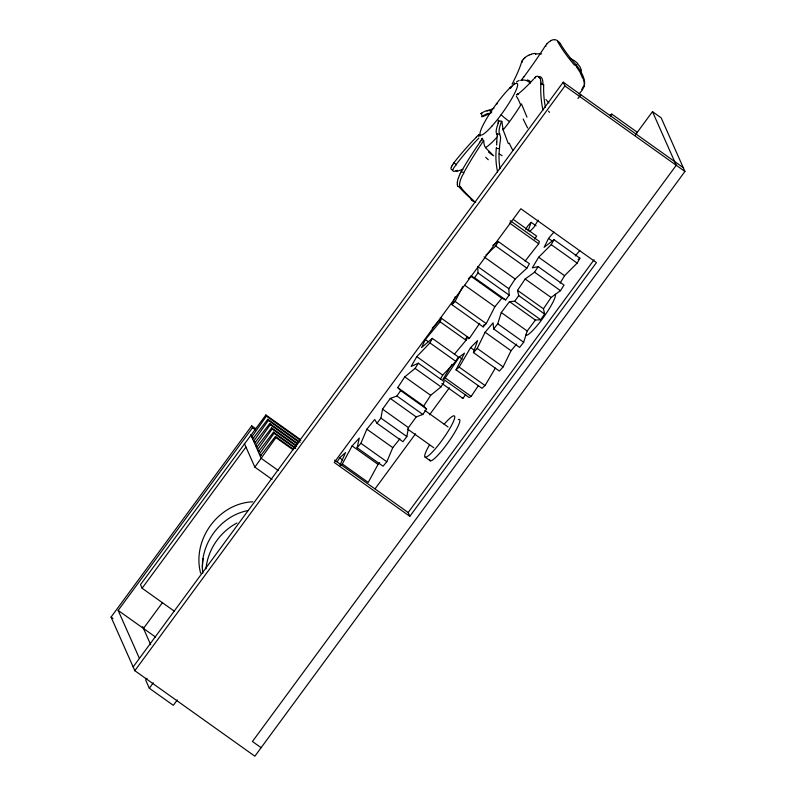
<?xml version="1.0" encoding="UTF-8"?>
<svg xmlns="http://www.w3.org/2000/svg" width="796" height="796" viewBox="0 0 796 796"><rect width="100%" height="100%" fill="white"/><g stroke="black" fill="none" stroke-linecap="round" stroke-linejoin="round"><path stroke-width="1.19" d="M580.931 70.267L580.931 70.466A7.681 6.577 -1 0 1 580.642 72.068M202.771 573.08C199.119 544.563 220.263 515.51 248.581 510.425M202.353 567.09L202.98 558.722M496.774 144.424L496.714 145.011M496.445 147.429L496.326 148.414A97.59 81.849 19.6 0 0 497.59 171.976M500.007 168.772A94.843 80.117 20.6 0 1 499.48 148.583L499.58 147.668M499.619 147.359C499.182 143.101 503.52 133.25 496.704 133.897M205.985 568.832C207.786 549.608 219.895 531.947 236.969 523.002M376.996 423.253L380.926 418.099L382.538 409.154L390.289 398.448L396.925 396L400.647 390.577L397.751 387.602L404.756 376.866L415.114 368.409L418.308 363.205L444.228 381.662L441.034 386.866L430.676 395.323L423.671 406.069L426.576 409.045L422.845 414.467L416.209 416.915L408.457 427.611L406.846 436.556L402.915 441.72L376.996 423.253L374.677 419.472L366.866 429.183L360.887 443.302L357.096 447.74L383.015 466.207L386.806 461.76L392.786 447.641L399.89 438.815M482.316 138.902L482.436 138.315A8.617 6.388 -43.7 0 0 483.55 140.802L482.107 142.902A79.023 12.676 -54.5 0 0 463.889 172.493L460.914 171.717M357.096 447.74L359.304 438.069L352.13 445.919L342.31 463.959L340.658 465.62M583.239 86.575L583.189 86.794A7.681 6.766 75.3 0 1 581.886 89.48C588.742 83.421 581.04 70.695 576.145 64.884A94.843 29.372 38.5 0 1 560.185 43.402L558.374 41.88A9.453 5.99 -56.4 0 0 557.558 40.875L557.389 40.715A9.472 6.04 -54.3 0 0 556.235 40.029L555.976 39.989A9.482 6.01 -51.3 0 0 554.603 39.73M525.091 261.108L538.693 243.775L539.32 241.387L510.186 220.641M451.312 167.409L451.501 166.792M458.516 177.966L458.934 176.573A9.472 2.139 -72.7 0 1 459.202 175.856L459.302 175.488M540.643 319.713L535.409 320.072L527.191 330.987L523.678 342.26L519.589 347.414L493.659 328.947L497.759 323.803L501.271 312.53L509.49 301.614L514.723 301.256L540.643 319.713L544.663 314.082L543.439 308.808L517.519 290.351L525.181 279.008L534.574 272.202L538.116 266.64L564.036 285.097L560.493 290.669L551.101 297.475L543.439 308.808M516.614 344.121L511.032 350.718L503.132 366.886L499.361 371.045L473.441 352.578L477.57 340.579L470.635 347.593L459.123 367.075L456.038 369.841L481.958 388.299L485.043 385.533L495.351 368.11M528.086 231.029L531.091 222.303L536.076 225.855M521.768 61.322L522.126 62.367M498.007 123.121L498.853 121.052M440.457 379.025L442.705 375.095L455.869 361.374L458.257 356.857L432.327 338.39L421.552 347.593L425.323 339.554L440.118 321.793L441.472 318.36L432.228 328.201M454.357 354.27L466.038 340.25L467.391 336.817L465.71 338.608M492.784 245.427L498.276 241.556L529.42 263.735L526.872 268.162L515.171 279.028L508.823 288.689L509.151 295.137L505.659 299.913L501.838 298.231L494.893 306.719L486.256 323.604L483.142 326.897L451.999 304.719L455.222 296.799M483.142 326.897L484.058 324.639M340.011 465.013L345.534 452.576L339.643 457.869L337.086 461.949M451.859 165.906L451.77 166.115A9.472 3.055 -48.4 0 0 451.571 166.653M525.738 229.696L527.32 226.462L531.091 222.303M473.441 352.578L477.212 348.419L485.112 332.25L493.082 322.828L493.659 328.947M553.917 232.104L548.534 238.412L544.106 247.327L553.986 239.696L579.906 258.153L577.17 263.108L564.563 275.695L560.105 283.147M456.038 369.841L464.486 353.125L459.262 357.046L445.253 377.931L443.163 379.035L469.083 397.493L471.172 396.398L478.505 385.453M451.999 304.719L455.113 301.425L462.675 286.65M418.308 363.205L411.144 366.459L416.786 356.628L429.949 342.917L432.327 338.39M509.957 88.008L509.928 88.067A8.846 3.353 -79.5 0 1 510.624 88.356M379.652 462.635L378.06 464.386L368.23 482.416L342.31 463.959M538.116 266.64L532.285 267.884L538.643 257.237L551.25 244.651L553.986 239.696M485.839 255.178L495.739 245.984L498.276 241.556M538.136 220.114L533.887 227.288L529.559 231.676M443.163 379.035L451.959 364.449M610.562 116.156L611.825 114.136L637.228 132.226L635.337 135.26M534.693 239.108L536.603 236.064L513.5 219.606M467.929 338.817L469.471 338.25L479.68 323.345M545.549 45.432L545.966 46.258M479.59 142.325L482.296 138.504M174.453 611.278L142.106 588.234L140.504 584.602L265.904 414.975L266.421 416.129L251.765 436.934L253.785 438.367M252.67 438.974L267.814 419.273L268.322 420.427L253.665 441.223L255.685 442.666M254.571 443.272L269.715 423.562L270.222 424.716L255.566 445.511L257.586 446.954M256.471 447.561L271.615 427.85L272.123 429.004L257.466 449.81L259.486 451.252M258.372 451.859L273.516 432.148L274.023 433.303L259.367 454.098L261.396 455.541M260.282 456.148L275.416 436.437L275.933 437.591L254.849 467.133L272.033 479.371M514.723 301.256L518.743 295.615L517.519 290.351M501.838 298.231L470.695 276.053L474.515 277.734L478.008 272.958L477.69 266.511L508.823 288.689M635.566 134.653L652.491 111.649L661.178 117.838L684.938 171.458L254.859 756.2L134.822 670.7L111.062 617.079L251.685 425.88L255.586 428.656M139.419 658.401L118.146 610.403L252.511 427.731L251.685 425.88M142.106 588.234L245.954 447.053M143.479 628.442L162.563 602.492M133.151 666.929L563.23 82.187L683.267 167.687M134.822 670.7L564.911 85.968L563.23 82.187M147.001 678.252L145.678 680.053L149.3 688.222L173.319 705.336L177.289 699.943M149.3 688.222L153.27 682.829M375.095 488.794L415.572 433.77M429.551 414.766L449.412 387.751M409.831 516.315L334.24 462.466L520.853 208.761L596.443 262.6L409.831 516.315L408.159 512.534L594.055 259.795M523.858 76.705L521.151 80.426A7.781 3.801 -44.2 0 1 521.678 80.177M441.949 383.483L462.884 398.398L465.76 394.537M453.889 162.603L456.128 164.523A79.023 12.676 -54.5 0 1 477.59 139.39L478.814 138.136M468.386 278.879L469.929 276.998M582.752 89.53L578.99 94.047M575.219 255.974L579.836 250.561M546.822 43.85L547.061 43.601A9.482 5.771 -46.6 0 1 548.643 42.337L548.882 42.009A9.472 5.701 -46.5 0 1 549.499 41.601L550.683 40.885M534.424 77.749L535.121 78.137M476.316 137.071L478.973 134.474A13.174 5.005 -10.3 0 0 480.316 135.917M523.47 59.043L523.678 58.844A9.472 3.234 -27 0 1 524.206 58.416L525.181 57.62M578.105 259.546L579.906 258.153M517.708 93.918L516.475 94.903A8.826 1.264 -18.5 0 1 518.574 94.157M480.973 113.47L482.436 116.256A79.023 12.676 -54.5 0 1 489.968 113.629M516.485 81.879L519.141 80.406M610.224 114.793L611.825 114.136M576.145 64.884L575.17 65.123M252.7 501.788C218.243 503.38 191.776 539.917 200.622 573.18M496.326 148.414L499.48 148.583M541.031 84.127L543.708 84.565A94.843 87.809 58.9 0 0 545.469 107.53M475.56 202.035L471.202 199.617M457.939 186.344L460.794 187.259A94.843 12.099 34.3 0 0 472.904 200.055M569.588 58.178L574.135 60.496L577.757 63.441M475.65 202.433L472.506 200.652M564.911 85.968L684.938 171.458M548.534 238.412L552.523 241.258M551.25 244.651L577.17 263.108M509.569 223.019L538.693 243.775M538.643 257.237L564.563 275.695M534.574 272.202L560.493 290.669M495.739 245.984L526.872 268.162M525.181 279.008L551.101 297.475M484.038 256.849L515.171 279.028M518.743 295.615L544.663 314.082M478.008 272.958L509.151 295.137M509.49 301.614L535.409 320.072M474.515 277.734L505.659 299.913M464.755 285.257L494.893 306.719M501.271 312.53L527.191 330.987M497.759 323.803L523.678 342.26M455.113 301.425L486.256 323.604M485.112 332.25L511.032 350.718M440.337 317.505L469.471 338.25M440.118 321.793L466.038 340.25M477.212 348.419L503.132 366.886M470.635 347.593L474.625 350.429M459.262 357.046L462.247 359.175M425.323 339.554L428.308 341.683M429.949 342.917L455.869 361.374M459.123 367.075L485.043 385.533M416.786 356.628L442.705 375.095M445.253 377.931L471.172 396.398M415.114 368.409L441.034 386.866M404.756 376.866L430.676 395.323M397.751 387.602L423.671 406.069M400.647 390.577L426.576 409.045M424.845 410.457L448.048 426.974M396.925 396L422.845 414.467M390.289 398.448L416.209 416.915M382.538 409.154L408.457 427.611M407.502 429.024L433.72 447.7M380.926 418.099L406.846 436.556M425.203 457.193L430.288 460.814M366.866 429.183L392.786 447.641M360.887 443.302L386.806 461.76M352.13 445.919L378.06 464.386M339.643 457.869L342.638 460.008M334.589 460.128L408.159 512.534M265.904 414.975L300.271 439.452M266.421 416.129L300.779 440.606M267.814 419.273L300.152 442.307M268.322 420.427L298.639 442.019M269.715 423.562L298.012 443.72M270.222 424.716L297.515 444.158M271.615 427.85L296.878 445.85M272.123 429.004L296.381 446.287M273.516 432.148L295.754 447.989M274.023 433.303L295.256 448.417M275.416 436.437L293.615 449.402M275.933 437.591L293.107 449.83M252.511 427.731L255.436 429.81M278.461 470.635L261.277 458.397L250.77 434.686M118.146 610.403L155.618 637.098M111.062 617.079L113.012 618.462M261.128 747.683L252.441 741.494L676.262 165.279L652.491 111.649M491.729 154.593L492.316 155.011M461.998 397.721L462.884 398.398M491.162 154.165L488.485 152.036M493.679 155.787L485.421 147.658A41.093 6.597 -54.5 0 0 496.405 137.817M456.028 170.662L456.795 171.468A94.843 65.033 44.3 0 1 462.934 169.389M545.917 99.52L548.932 103.002M499.868 134.176L499.878 134.196A79.023 12.676 -54.5 0 1 501.132 122.405L501.599 121.151A8.856 3.632 -15.9 0 1 498.913 120.793M576.563 66.854L580.035 72.257L582.443 77.789M491.062 111.878L490.724 111.37A81.152 14.756 -55.6 0 0 481.013 113.559M508.326 143.678L502.764 128.862M526.982 117.181L521.44 103.878A41.093 6.597 -54.5 0 1 503.072 130.007L503.072 130.007M535.748 54.466L535.31 53.491M244.342 443.422L254.849 467.133M142.653 626.591L150.693 644.72M497.192 136.464L497.211 137.4M555.29 294.212A25.283 4.06 -54.5 0 1 542.902 318.181A25.283 4.06 -54.5 0 1 525.619 335.066M458.307 419.572A25.283 4.06 -54.5 0 1 448.098 442.536A25.283 4.06 -54.5 0 1 429.78 459.581M444.148 424.258A25.283 4.06 -54.5 0 1 453.173 422.109A25.283 4.06 -54.5 0 1 430.815 453.63A25.283 4.06 -54.5 0 1 429.313 445.183M509.54 121.619A9.482 0.886 36.3 0 1 501.201 114.574M498.206 121.947A13.214 5.562 83.1 0 1 498.386 120.067M503.022 128.524A14.298 4 81.7 0 1 501.987 121.42M516.315 96.286A13.204 3.244 70.9 0 1 520.504 104.624M520.962 80.356A13.204 10.547 87.1 0 1 530.295 83.162M521.688 80.127A9.214 4.557 -44.6 0 1 522.604 79.759M510.843 87.023A13.393 10.845 -18.4 0 1 512.007 86.446M509.938 88.177A12.179 9.174 -15.3 0 1 511.161 87.49M496.445 103.848A9.482 0.886 36.3 0 1 497.361 103.878M491.391 112.146A12.179 2.288 -2.2 0 1 491.769 112.027M491.212 112.863A8.856 0.965 85.4 0 1 491.231 112.326M478.814 136.594A9.015 5.522 -85.6 0 1 478.933 134.703M481.58 140.763A13.303 9.204 -55.8 0 1 481.819 138.972M485.182 147.081A14.258 9.234 -63 0 1 483.849 140.713M461.76 170.832A81.152 13.9 -53.2 0 1 479.968 142.255M502.117 155.718A103.4 39.76 15.2 0 1 499.112 153.837M488.286 159.757A101.729 51.909 8.8 0 1 485.709 157.28M460.745 187.398A9.472 3.025 -66.2 0 1 459.869 182.224A9.472 3.025 -66.2 0 1 463.919 173.021M496.754 133.837A81.152 12.129 -53.2 0 1 498.505 122.554M512.903 150.434A101.729 90.873 -49.8 0 1 509.281 143.161M533.678 79.013A81.152 11.035 -54.2 0 1 517.3 94.545M527.668 127.977A103.4 72.138 66.7 0 1 523.201 119.012M580.861 94.873A188.901 38.258 -56.5 0 1 577.886 98.505M527.33 79.938A14.298 11.821 -79.2 0 1 529.579 80.943A13.442 10.965 -87.8 0 1 530.604 81.729M521.848 61.332A81.152 12.985 -56.2 0 1 512.087 84.187M514.465 82.804A79.023 12.676 -54.5 0 1 513.569 84.466M535.579 53.869A97.59 52.218 30.4 0 1 541.628 53.859M533.758 53.601A9.453 4.418 -29.4 0 1 535.37 53.412M531.569 54.128A9.472 4.239 -28.2 0 1 533.479 53.601M529.3 55.043A9.482 3.92 -27.1 0 1 531.231 54.237M524.902 57.571A9.472 3.572 -26.7 0 1 528.972 55.083M522.654 60.108A9.482 3.303 -26.6 0 1 523.678 59.023M521.947 61.272A9.492 3.532 -24.8 0 1 522.574 60.277M577.339 63.809A13.801 11.741 -8.1 0 1 581.219 70.167M489.689 113.629A9.472 0.527 -24.8 0 1 481.948 116.475M489.241 110.306A97.59 95.998 -19.7 0 1 493.998 108.256M487.033 111.122A9.453 0.507 -24.8 0 1 489.182 110.117M481.451 113.39A9.492 0.677 -26.2 0 1 482.068 113.002M454.148 162.434A81.152 15.224 -54.2 0 1 476.197 137.35M457.441 170.264A9.472 2.796 -39.8 0 1 452.825 170.543A9.472 2.796 -39.8 0 1 456.566 164.563M452.606 169.787A9.472 2.955 -41.4 0 1 452.417 169.787M452.247 169.787A9.482 3.094 -43.7 0 1 451.561 169.558M451.451 169.468A9.472 3.114 -46.1 0 1 451.043 167.727M452.058 165.807A9.482 3.114 -48 0 1 452.854 164.354M453.083 164.095A9.492 3.393 -46.6 0 1 454.118 162.623M473.292 200.701A97.59 11.512 33.6 0 1 459.242 187.12M472.456 200.691A36.377 23.91 -37.2 0 1 471.172 199.647M457.919 186.383A9.453 3.005 -66.4 0 1 457.551 185.687M457.471 185.577A9.472 2.935 -68 0 1 457.312 184.403M457.302 184.184A9.482 2.736 -70.1 0 1 457.392 182.632M457.302 182.573A9.472 2.468 -71.7 0 1 458.267 178.006M459.411 175.618A9.482 2.229 -72.8 0 1 460.078 173.846M460.237 173.627A9.492 2.577 -73.4 0 1 460.944 172.085M496.843 142.116A9.482 0.667 -84.5 0 1 496.684 143.778M496.973 138.285A9.472 1.045 -84.3 0 1 496.764 141.867M497.172 135.758A9.472 1.383 -83.6 0 1 497.202 136.255M497.032 134.275A9.482 1.333 -84 0 1 497.221 135.131M496.853 133.867A9.492 1.164 -86 0 1 496.993 134.017M542.962 110.246A97.59 90.406 61.1 0 1 540.852 84.107M540.942 82.296A9.453 4.04 -81.4 0 1 540.932 84.157M538.484 77.232A9.472 4.03 -81.4 0 1 542.902 84.814M540.653 80.237A9.472 4.279 -80.7 0 1 540.882 81.998M540.126 78.496A9.482 4.557 -79.1 0 1 540.593 79.928M539.996 78.356A9.472 4.756 -77.1 0 0 538.225 76.406L537.589 76.257A9.472 4.876 -74.7 0 0 537.071 76.287L536.872 76.307A9.482 4.895 -75.2 0 0 535.728 76.834M534.464 77.928A9.492 5.015 -77.7 0 1 535.539 76.993M545.469 45.72A81.152 11.234 -55.5 0 1 523.818 76.953M548.504 111.161A103.4 5.512 49.9 0 1 549.499 112.336M574.334 64.964A97.59 30.745 39.3 0 1 557.628 41.531M575.249 64.974A36.377 24.756 78.7 0 1 576.662 66.705M557.697 41.292A9.472 6 -56.6 0 1 559.946 43.611M550.663 40.695A9.472 5.88 -48.6 0 1 554.404 39.671M545.698 45.491A9.492 6.06 -47 0 1 546.942 43.959M582.791 77.59A13.801 11.781 79.5 0 1 584.105 86.754M492.197 125.818A31.611 5.074 -54.5 0 0 517.37 83.679A31.611 5.074 -54.5 0 0 486.903 118.136A31.611 5.074 -54.5 0 0 492.197 125.818"/></g></svg>
